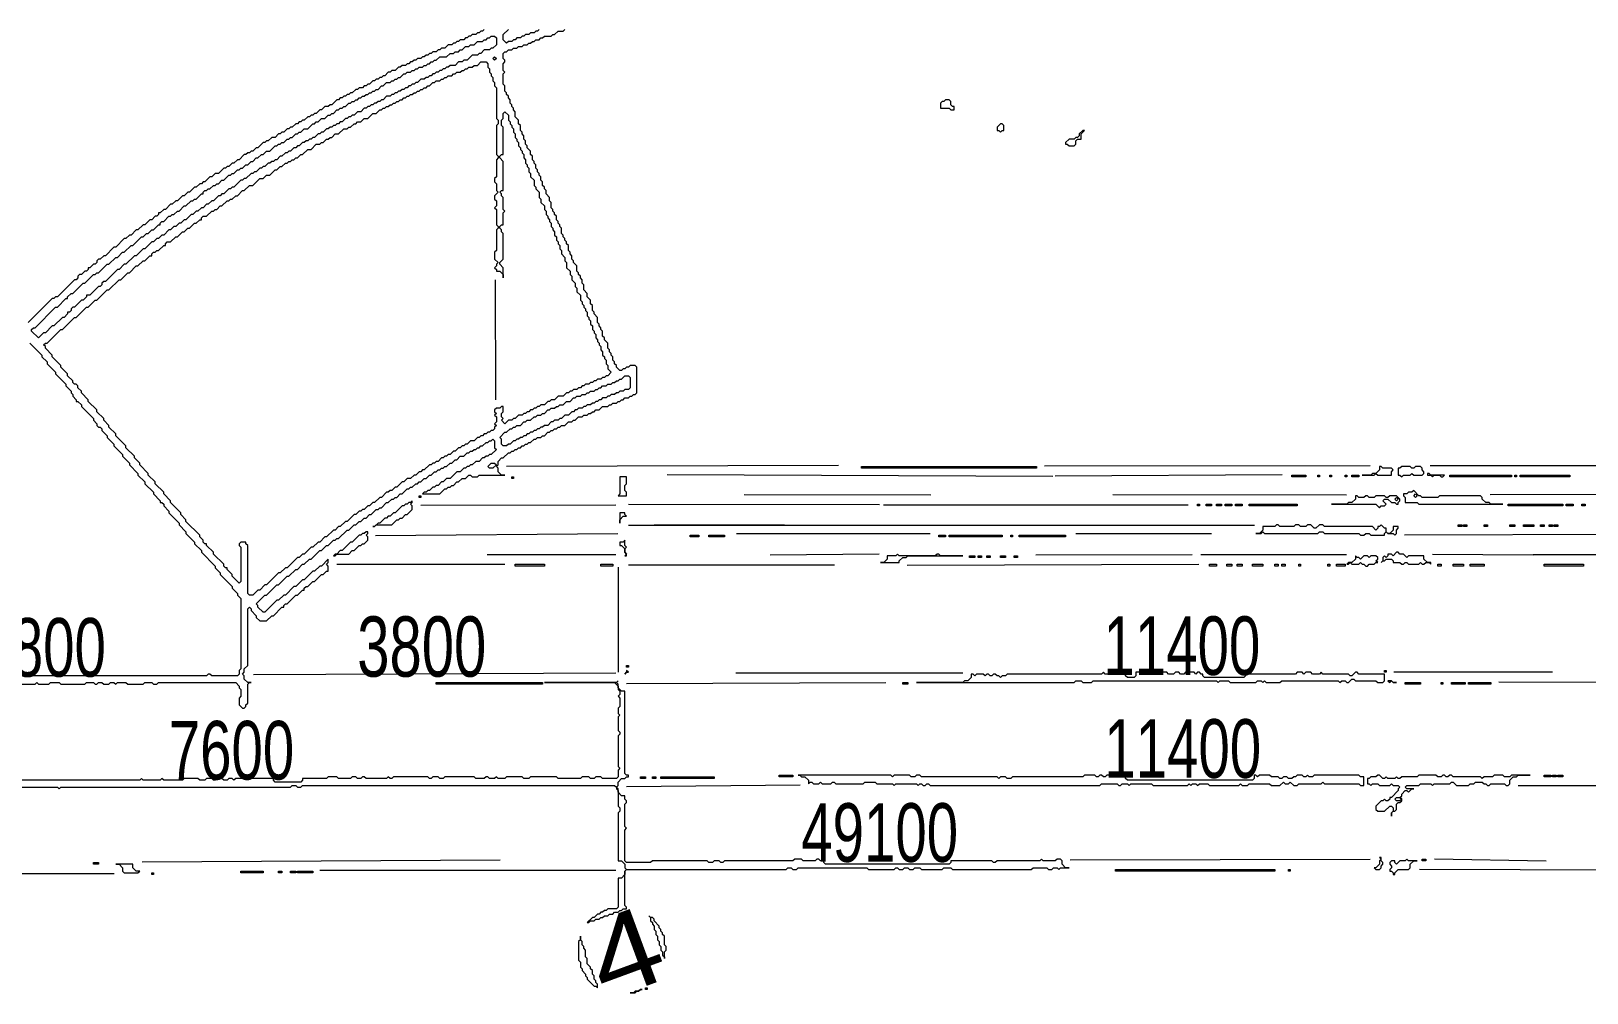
# Model space of a CAD drawing. Extents: x 25 to 4929, y 26 to 3478.
# Drawn here: x 1750 to 2657, y 514 to 1075 of the extents above; entities that cross this region are included whole.
import ezdxf

# ---------------------------------------------------------------- set-up
doc = ezdxf.new("R2010")
doc.units = 0
for name, color, linetype, lineweight in [('OCR_TEXT', 6, 'Continuous', 0), ('TRACE_CURVE', 6, 'Continuous', 0), ('TRACE_STRAIGHT', 5, 'Continuous', 0), ('TRACE_TEXT_SYMBOL', 6, 'Continuous', 0)]:
    doc.layers.add(name, color=color, linetype=linetype, lineweight=lineweight)
doc.styles.add('wqy-unicode', font='wqy-unicode.lff')

msp = doc.modelspace()

# ---------------------------------------------------------------- linework, layer by layer
at = {"layer": 'TRACE_CURVE', "color": 6}
for points in [[(2017, 1071), (2018, 1072), (2020, 1072), (2021, 1071), (2021, 1067), (2019, 1065), (2018, 1065), (2017, 1064), (2014, 1064), (2012, 1062), (2011, 1062), (2010, 1061), (2007, 1061), (2004, 1058), (2002, 1058), (2001, 1057), (1999, 1057), (1997, 1055), (1994, 1055), (1993, 1054), (1992, 1054), (1991, 1053), (1990, 1053), (1989, 1052), (1988, 1052), (1987, 1051), (1986, 1051), (1985, 1050), (1984, 1050), (1983, 1049), (1982, 1049), (1981, 1048), (1980, 1048), (1979, 1047), (1977, 1047), (1975, 1045), (1974, 1045), (1973, 1044), (1972, 1044), (1971, 1043), (1970, 1043), (1969, 1042), (1968, 1042), (1967, 1041), (1966, 1041), (1965, 1040), (1964, 1040), (1963, 1039), (1962, 1039), (1961, 1038), (1960, 1038), (1959, 1037), (1957, 1037), (1955, 1035), (1954, 1035), (1953, 1034), (1952, 1034), (1951, 1033), (1950, 1033), (1949, 1032), (1948, 1032), (1947, 1031), (1946, 1031), (1945, 1030)], [(1951, 1041), (1952, 1041), (1954, 1043), (1955, 1043), (1957, 1045), (1959, 1045), (1960, 1046), (1961, 1046), (1962, 1047), (1963, 1047), (1964, 1048), (1965, 1048), (1967, 1050), (1968, 1050), (1969, 1051), (1971, 1051), (1972, 1052), (1973, 1052), (1974, 1053), (1975, 1053), (1976, 1054), (1978, 1054), (1979, 1055), (1980, 1055), (1981, 1056), (1982, 1056), (1983, 1057), (1984, 1057), (1985, 1058), (1986, 1058), (1988, 1060), (1992, 1060), (1994, 1062), (1996, 1062), (1997, 1063), (1999, 1063), (2000, 1064), (2001, 1064), (2003, 1066), (2005, 1066), (2006, 1067), (2008, 1067), (2010, 1069), (2013, 1069), (2014, 1070), (2015, 1070), (2016, 1071), (2017, 1071)], [(2014, 1076), (2013, 1075), (2012, 1075), (2011, 1074), (2010, 1074), (2009, 1073), (2007, 1073), (2006, 1072), (2005, 1072), (2004, 1071), (2003, 1071), (2002, 1070), (2000, 1070), (1999, 1069), (1998, 1069), (1997, 1068), (1996, 1068), (1995, 1067), (1993, 1067), (1991, 1065), (1989, 1065), (1988, 1064), (1987, 1064), (1986, 1063), (1984, 1063), (1983, 1062), (1982, 1062), (1981, 1061), (1980, 1061), (1979, 1060)], [(2026, 1040), (2026, 1043), (2025, 1044), (2025, 1050), (2026, 1051), (2025, 1052), (2025, 1056), (2026, 1057), (2026, 1058), (2025, 1059), (2025, 1062), (2026, 1063), (2027, 1063), (2028, 1064), (2030, 1064), (2031, 1065), (2033, 1065), (2034, 1066), (2036, 1066), (2037, 1067), (2039, 1067), (2040, 1068), (2041, 1068), (2042, 1069), (2043, 1069), (2044, 1070), (2046, 1070), (2047, 1071), (2048, 1071), (2049, 1072), (2053, 1072), (2054, 1073), (2055, 1073), (2057, 1075), (2060, 1075), (2061, 1076)], [(2046, 1076), (2045, 1075), (2044, 1075), (2043, 1074), (2041, 1074), (2040, 1073), (2038, 1073), (2037, 1072), (2036, 1072), (2035, 1071), (2033, 1071), (2032, 1070), (2031, 1070), (2030, 1069), (2028, 1069), (2027, 1068), (2025, 1070), (2025, 1073), (2028, 1076)], [(1979, 1060), (1978, 1060), (1977, 1059), (1975, 1059), (1974, 1058), (1973, 1058), (1972, 1057), (1971, 1057), (1970, 1056), (1969, 1056), (1968, 1055), (1966, 1055), (1965, 1054), (1964, 1054), (1962, 1052), (1960, 1052), (1959, 1051), (1958, 1051), (1956, 1049), (1955, 1049), (1954, 1048), (1953, 1048), (1952, 1047), (1951, 1047), (1950, 1046), (1949, 1046), (1947, 1044), (1946, 1044), (1945, 1043), (1944, 1043), (1943, 1042), (1941, 1042), (1940, 1041), (1939, 1041), (1937, 1039), (1936, 1039), (1935, 1038), (1934, 1038), (1933, 1037), (1932, 1037), (1931, 1036), (1930, 1036), (1929, 1035), (1928, 1035), (1925, 1032), (1924, 1032), (1923, 1031), (1921, 1031), (1919, 1029), (1918, 1029), (1916, 1027), (1915, 1027), (1914, 1026), (1913, 1026), (1912, 1025), (1911, 1025), (1909, 1023), (1908, 1023), (1907, 1022), (1906, 1022), (1905, 1021), (1904, 1021), (1902, 1019), (1901, 1019)], [(1939, 1021), (1940, 1022), (1942, 1022), (1944, 1024), (1946, 1024), (1949, 1027), (1951, 1027), (1953, 1029), (1954, 1029), (1955, 1030), (1956, 1030), (1957, 1031), (1958, 1031), (1959, 1032), (1960, 1032), (1961, 1033), (1962, 1033), (1963, 1034), (1964, 1034), (1965, 1035), (1966, 1035), (1967, 1036), (1968, 1036), (1969, 1037), (1970, 1037), (1971, 1038), (1972, 1038), (1973, 1039), (1974, 1039), (1975, 1040), (1976, 1040), (1977, 1041), (1978, 1041), (1979, 1042), (1980, 1042), (1981, 1043), (1982, 1043), (1984, 1045), (1985, 1045), (1986, 1046), (1988, 1046), (1989, 1047), (1990, 1047), (1991, 1048), (1992, 1048), (1993, 1049), (1995, 1049), (1996, 1050), (1997, 1050), (1998, 1051), (2000, 1051), (2001, 1052), (2002, 1052), (2003, 1053), (2004, 1053), (2005, 1054), (2007, 1054), (2008, 1055), (2010, 1055), (2012, 1057)], [(2012, 1057), (2015, 1057), (2016, 1056), (2016, 1054), (2017, 1053), (2017, 1051), (2018, 1050), (2018, 1049), (2019, 1048), (2019, 1046), (2020, 1045), (2020, 1043), (2021, 1042), (2021, 1024), (2022, 1023), (2022, 1021), (2021, 1020), (2021, 1003), (2022, 1002), (2022, 1001), (2021, 1000), (2021, 990), (2020, 989), (2020, 987), (2021, 986), (2021, 982), (2022, 981), (2020, 979), (2020, 977), (2021, 976), (2021, 973), (2020, 972), (2021, 971), (2021, 962), (2022, 961), (2022, 960), (2021, 959), (2021, 947), (2020, 946), (2020, 942), (2022, 940), (2021, 939), (2021, 938), (2020, 937), (2021, 936), (2021, 935), (2023, 935), (2025, 933), (2025, 931), (2025, 937), (2023, 939), (2023, 940), (2025, 942), (2025, 957), (2024, 958), (2024, 959), (2023, 960), (2023, 961), (2024, 962), (2025, 962), (2025, 969), (2026, 970), (2025, 971), (2025, 978)], [(1868, 992), (1870, 994), (1871, 994), (1872, 995), (1873, 995), (1875, 997), (1876, 997), (1878, 999), (1879, 999), (1881, 1001), (1882, 1001), (1884, 1003), (1885, 1003), (1887, 1005), (1889, 1005), (1892, 1008), (1893, 1008), (1894, 1009), (1895, 1009), (1896, 1010), (1897, 1010), (1899, 1012), (1900, 1012), (1901, 1013), (1902, 1013), (1904, 1015), (1905, 1015), (1906, 1016), (1907, 1016), (1909, 1018), (1911, 1018), (1914, 1021), (1915, 1021), (1916, 1022), (1917, 1022), (1919, 1024), (1921, 1024), (1923, 1026), (1924, 1026), (1925, 1027), (1926, 1027), (1928, 1029), (1929, 1029), (1930, 1030), (1931, 1030), (1932, 1031), (1933, 1031), (1935, 1033), (1936, 1033), (1937, 1034), (1938, 1034), (1939, 1035), (1940, 1035), (1941, 1036), (1942, 1036), (1943, 1037), (1944, 1037), (1945, 1038), (1946, 1038), (1947, 1039), (1948, 1039), (1949, 1040), (1950, 1040), (1951, 1041)], [(2061, 954), (2060, 955), (2060, 956), (2059, 957), (2059, 960), (2058, 961), (2058, 962), (2057, 963), (2057, 964), (2056, 965), (2056, 967), (2055, 968), (2055, 969), (2054, 970), (2054, 971), (2053, 972), (2053, 975), (2052, 976), (2052, 978), (2050, 980), (2050, 982), (2049, 983), (2049, 984), (2048, 985), (2048, 987), (2047, 988), (2047, 990), (2046, 991), (2046, 992), (2045, 993), (2045, 994), (2044, 995), (2044, 997), (2043, 998), (2043, 999), (2042, 1000), (2042, 1002), (2041, 1003), (2041, 1005), (2039, 1007), (2039, 1008), (2038, 1009), (2038, 1011), (2037, 1012), (2037, 1014), (2036, 1015), (2036, 1016), (2035, 1017), (2035, 1020), (2034, 1021), (2034, 1023), (2032, 1025), (2032, 1028), (2031, 1029), (2031, 1030), (2030, 1031), (2030, 1032), (2029, 1033), (2029, 1035), (2028, 1036), (2028, 1037), (2027, 1038), (2027, 1039), (2026, 1040)], [(1945, 1030), (1944, 1030), (1942, 1028), (1940, 1028), (1938, 1026), (1937, 1026), (1936, 1025), (1935, 1025), (1934, 1024), (1933, 1024), (1931, 1022), (1930, 1022), (1929, 1021), (1928, 1021), (1927, 1020), (1926, 1020), (1925, 1019), (1924, 1019), (1923, 1018), (1922, 1018), (1920, 1016), (1919, 1016), (1918, 1015), (1917, 1015), (1915, 1013), (1914, 1013), (1913, 1012), (1912, 1012), (1911, 1011), (1910, 1011), (1909, 1010), (1908, 1010), (1906, 1008), (1905, 1008), (1904, 1007), (1903, 1007), (1901, 1005), (1900, 1005), (1899, 1004), (1898, 1004), (1896, 1002), (1895, 1002), (1893, 1000), (1892, 1000), (1891, 999), (1890, 999), (1889, 998), (1888, 998), (1886, 996), (1885, 996), (1884, 995), (1883, 995), (1881, 993), (1880, 993), (1879, 992), (1878, 992), (1875, 989), (1874, 989), (1873, 988), (1872, 988), (1868, 984), (1867, 984), (1866, 983), (1865, 983)], [(2025, 978), (2024, 979), (2024, 980), (2023, 981), (2024, 982), (2025, 982), (2025, 999), (2023, 1001), (2023, 1002), (2024, 1003), (2025, 1003), (2025, 1019), (2024, 1020), (2024, 1023), (2025, 1024), (2025, 1027), (2026, 1028), (2028, 1026), (2028, 1023), (2029, 1022), (2029, 1021), (2030, 1020), (2030, 1019), (2031, 1018), (2031, 1016), (2032, 1015), (2032, 1013), (2033, 1012), (2033, 1011), (2034, 1010), (2034, 1008), (2035, 1007), (2035, 1006), (2036, 1005), (2036, 1004), (2037, 1003), (2037, 1001), (2038, 1000), (2038, 998), (2039, 997), (2039, 996), (2040, 995), (2040, 993), (2041, 992), (2041, 990), (2043, 988), (2043, 985), (2044, 984), (2044, 983), (2046, 981), (2046, 978), (2047, 977), (2047, 975), (2049, 973), (2049, 971), (2050, 970), (2050, 968), (2051, 967), (2051, 966), (2052, 965), (2052, 964), (2053, 963), (2053, 961), (2054, 960)], [(1901, 1019), (1900, 1018), (1899, 1018), (1897, 1016), (1896, 1016), (1895, 1015), (1894, 1015), (1892, 1013), (1890, 1013), (1888, 1011), (1887, 1011), (1886, 1010), (1885, 1010), (1882, 1007), (1881, 1007), (1879, 1005), (1878, 1005), (1877, 1004), (1876, 1004), (1875, 1003), (1874, 1003), (1871, 1000), (1870, 1000), (1868, 998), (1867, 998), (1865, 996), (1864, 996), (1863, 995), (1862, 995), (1859, 992), (1857, 992), (1855, 990), (1854, 990), (1851, 987), (1850, 987), (1849, 986), (1848, 986), (1846, 984), (1845, 984), (1842, 981), (1841, 981), (1839, 979), (1838, 979), (1835, 976), (1834, 976), (1832, 974), (1831, 974), (1828, 971), (1827, 971), (1825, 969), (1824, 969), (1824, 968), (1823, 967), (1822, 967), (1820, 965), (1819, 965), (1816, 962), (1815, 962), (1812, 959), (1811, 959), (1808, 956), (1807, 956), (1805, 954), (1804, 954)], [(1835, 955), (1838, 958), (1839, 958), (1841, 960), (1842, 960), (1845, 963), (1846, 963), (1848, 965), (1849, 965), (1849, 966), (1850, 967), (1852, 967), (1855, 970), (1856, 970), (1857, 971), (1858, 971), (1860, 973), (1861, 973), (1864, 976), (1865, 976), (1866, 977), (1867, 977), (1869, 979), (1870, 979), (1873, 982), (1874, 982), (1877, 985), (1879, 985), (1883, 989), (1885, 989), (1887, 991), (1889, 991), (1892, 994), (1893, 994), (1895, 996), (1896, 996), (1898, 998), (1899, 998), (1900, 999), (1901, 999), (1902, 1000), (1903, 1000), (1904, 1001), (1905, 1001), (1907, 1003), (1908, 1003), (1911, 1006), (1913, 1006), (1916, 1009), (1918, 1009), (1919, 1010), (1920, 1010), (1922, 1012), (1923, 1012), (1924, 1013), (1925, 1013), (1927, 1015), (1929, 1015), (1932, 1018), (1934, 1018), (1935, 1019), (1936, 1019), (1938, 1021), (1939, 1021)], [(1750, 901), (1751, 902), (1752, 902), (1764, 914), (1765, 914), (1770, 919), (1771, 919), (1771, 920), (1773, 922), (1774, 922), (1780, 928), (1781, 928), (1786, 933), (1787, 933), (1788, 934), (1789, 934), (1794, 939), (1795, 939), (1799, 943), (1800, 943), (1803, 946), (1804, 946), (1808, 950), (1809, 950), (1814, 955), (1815, 955), (1817, 957), (1818, 957), (1820, 959), (1821, 959), (1824, 962), (1825, 962), (1825, 963), (1826, 964), (1827, 964), (1830, 967), (1831, 967), (1832, 968), (1833, 968), (1835, 970), (1836, 970), (1839, 973), (1840, 973), (1843, 976), (1844, 976), (1845, 977), (1846, 977), (1849, 980), (1850, 980), (1850, 981), (1851, 982), (1852, 982), (1853, 983), (1854, 983), (1856, 985), (1857, 985), (1858, 986), (1859, 986), (1861, 988), (1862, 988), (1865, 991), (1866, 991), (1867, 992), (1868, 992)], [(1865, 983), (1862, 980), (1861, 980), (1860, 979), (1859, 979), (1856, 976), (1855, 976), (1853, 974), (1852, 974), (1850, 972), (1849, 972), (1847, 970), (1846, 970), (1844, 968), (1843, 968), (1840, 965), (1839, 965), (1837, 963), (1836, 963), (1834, 961), (1833, 961), (1831, 959), (1830, 959), (1827, 956), (1826, 956), (1824, 954), (1823, 954), (1821, 952), (1820, 952), (1816, 948), (1815, 948), (1811, 944), (1810, 944), (1805, 939), (1804, 939), (1801, 936), (1800, 936), (1793, 929), (1792, 929), (1791, 928), (1791, 927), (1790, 926), (1789, 926), (1784, 921), (1782, 921), (1782, 920), (1780, 918), (1779, 918), (1775, 914), (1774, 914), (1773, 913), (1773, 912), (1772, 911), (1771, 911), (1771, 910), (1769, 908), (1768, 908), (1763, 903), (1762, 903), (1758, 899), (1757, 899), (1754, 896), (1750, 900), (1750, 901)], [(1804, 954), (1799, 949), (1798, 949), (1793, 944), (1792, 944), (1790, 942), (1789, 942), (1788, 941), (1788, 940), (1787, 939), (1786, 939), (1784, 937), (1783, 937), (1783, 936), (1782, 935), (1781, 935), (1779, 933), (1778, 933), (1777, 932), (1777, 931), (1776, 930), (1775, 930), (1765, 920), (1764, 920), (1763, 919), (1762, 919), (1748, 905)], [(1810, 827), (1805, 832), (1805, 833), (1799, 839), (1799, 840), (1795, 844), (1795, 845), (1792, 848), (1792, 849), (1788, 853), (1788, 854), (1783, 859), (1783, 860), (1779, 864), (1779, 865), (1777, 867), (1777, 868), (1776, 869), (1775, 869), (1774, 870), (1774, 871), (1771, 874), (1771, 875), (1767, 879), (1767, 880), (1762, 885), (1762, 886), (1758, 890), (1758, 891), (1757, 892), (1758, 893), (1759, 893), (1767, 901), (1768, 901), (1775, 908), (1776, 908), (1782, 914), (1783, 914), (1787, 918), (1788, 918), (1794, 924), (1795, 924), (1801, 930), (1802, 930), (1806, 934), (1807, 934), (1811, 938), (1812, 938), (1815, 941), (1816, 941), (1819, 944), (1820, 944), (1820, 945), (1821, 946), (1822, 946), (1823, 947), (1824, 947), (1827, 950), (1828, 950), (1828, 951), (1829, 952), (1831, 952), (1834, 955), (1835, 955)], [(2054, 960), (2054, 959), (2055, 958), (2055, 956), (2056, 955), (2056, 953), (2057, 952), (2057, 951), (2058, 950), (2058, 948), (2059, 947), (2059, 945), (2061, 943), (2061, 941), (2062, 940), (2062, 937), (2064, 935), (2064, 933), (2065, 932), (2065, 930), (2067, 928), (2067, 926), (2068, 925), (2068, 923), (2070, 921), (2070, 918), (2071, 917), (2071, 916), (2072, 915), (2072, 914), (2073, 913), (2073, 912), (2074, 911), (2074, 909), (2075, 908), (2075, 907), (2076, 906), (2076, 904), (2077, 903), (2077, 901), (2078, 900), (2078, 899), (2079, 898), (2079, 896), (2080, 895), (2080, 894), (2081, 893), (2081, 892), (2082, 891), (2082, 889), (2083, 888), (2083, 886), (2084, 885), (2084, 884), (2085, 883), (2085, 881), (2086, 880), (2086, 878), (2088, 876), (2086, 874), (2085, 874), (2084, 873), (2083, 873), (2082, 872)], [(2101, 863), (2102, 863), (2103, 864), (2103, 879), (2102, 880), (2099, 880), (2098, 879), (2097, 879), (2096, 878), (2095, 878), (2094, 877), (2093, 877), (2091, 879), (2091, 880), (2090, 881), (2090, 882), (2089, 883), (2089, 885), (2088, 886), (2088, 887), (2087, 888), (2087, 889), (2086, 890), (2086, 893), (2084, 895), (2084, 896), (2083, 897), (2083, 900), (2082, 901), (2082, 902), (2081, 903), (2081, 904), (2080, 905), (2080, 908), (2078, 910), (2078, 911), (2077, 912), (2077, 915), (2076, 916), (2076, 918), (2074, 920), (2074, 922), (2072, 924), (2072, 927), (2071, 928), (2071, 930), (2070, 931), (2070, 932), (2069, 933), (2069, 934), (2068, 935), (2068, 938), (2066, 940), (2066, 941), (2065, 942), (2065, 944), (2064, 945), (2064, 946), (2063, 947), (2063, 950), (2062, 951), (2062, 952), (2061, 953), (2061, 954)], [(1749, 893), (1756, 886), (1756, 885), (1759, 882), (1759, 881), (1764, 876), (1764, 875), (1770, 869), (1770, 868), (1773, 865), (1773, 864), (1774, 863), (1774, 862), (1776, 860), (1776, 859), (1777, 859), (1779, 857), (1779, 856), (1786, 849), (1786, 848), (1788, 846), (1788, 845), (1789, 844), (1790, 844), (1791, 843), (1791, 842), (1794, 839), (1794, 838), (1798, 834)], [(2082, 872), (2080, 872), (2079, 871), (2078, 871), (2077, 870), (2076, 870), (2075, 869), (2073, 869), (2072, 868), (2071, 868), (2070, 867), (2069, 867), (2068, 866), (2066, 866), (2065, 865), (2064, 865), (2063, 864), (2062, 864), (2060, 862), (2057, 862), (2055, 860), (2053, 860), (2052, 859), (2051, 859), (2049, 857), (2047, 857), (2046, 856), (2045, 856), (2044, 855), (2043, 855), (2042, 854), (2041, 854), (2040, 853), (2039, 853), (2038, 852), (2037, 852), (2036, 851), (2034, 851), (2032, 849), (2031, 849), (2030, 848), (2028, 848), (2026, 846), (2024, 848), (2025, 849), (2024, 850), (2024, 852), (2025, 853), (2025, 856), (2024, 856), (2023, 855), (2021, 855), (2020, 854), (2020, 853), (2021, 852), (2020, 851), (2021, 850), (2021, 847), (2020, 846), (2021, 845), (2020, 844), (2020, 843), (2019, 842), (2018, 842)], [(2025, 833), (2024, 834), (2024, 837), (2023, 838), (2026, 841), (2027, 841), (2029, 843), (2030, 843), (2031, 844), (2032, 844), (2033, 845), (2035, 845), (2037, 847), (2038, 847), (2039, 848), (2041, 848), (2043, 850), (2044, 850), (2045, 851), (2047, 851), (2048, 852), (2049, 852), (2051, 854), (2052, 854), (2053, 855), (2055, 855), (2056, 856), (2057, 856), (2058, 857), (2060, 857), (2062, 859), (2064, 859), (2066, 861), (2067, 861), (2068, 862), (2070, 862), (2071, 863), (2073, 863), (2074, 864), (2075, 864), (2076, 865), (2078, 865), (2079, 866), (2080, 866), (2081, 867), (2082, 867), (2083, 868), (2085, 868), (2086, 869), (2088, 869), (2089, 870), (2090, 870), (2091, 871), (2092, 871), (2093, 872), (2094, 872), (2096, 874)], [(2096, 874), (2098, 874), (2099, 873), (2099, 867), (2098, 866), (2096, 866), (2095, 865), (2093, 865), (2092, 864), (2091, 864), (2090, 863), (2088, 863), (2087, 862), (2086, 862), (2085, 861), (2083, 861), (2082, 860), (2081, 860), (2080, 859), (2079, 859), (2078, 858), (2077, 858), (2076, 857), (2074, 857), (2073, 856), (2072, 856), (2071, 855), (2069, 855), (2068, 854), (2067, 854), (2066, 853), (2065, 853), (2063, 851), (2061, 851), (2059, 849), (2058, 849), (2057, 848), (2055, 848), (2054, 847), (2053, 847), (2051, 845), (2049, 845), (2048, 844), (2047, 844), (2046, 843), (2045, 843), (2044, 842), (2043, 842), (2042, 841), (2041, 841), (2040, 840), (2039, 840), (2038, 839), (2037, 839), (2036, 838), (2035, 838), (2034, 837), (2033, 837), (2032, 836), (2031, 836), (2029, 834), (2028, 834), (2027, 833), (2025, 833)], [(2021, 821), (2022, 822), (2022, 824), (2024, 826), (2025, 826), (2028, 829), (2029, 829), (2030, 830), (2031, 830), (2032, 831), (2033, 831), (2034, 832), (2035, 832), (2036, 833), (2037, 833), (2038, 834), (2039, 834), (2040, 835), (2041, 835), (2043, 837), (2044, 837), (2045, 838), (2047, 838), (2048, 839), (2049, 839), (2051, 841), (2052, 841), (2053, 842), (2054, 842), (2055, 843), (2056, 843), (2057, 844), (2058, 844), (2059, 845), (2061, 845), (2063, 847), (2065, 847), (2066, 848), (2067, 848), (2069, 850), (2071, 850), (2072, 851), (2074, 851), (2075, 852), (2076, 852), (2077, 853), (2078, 853), (2079, 854), (2081, 854), (2083, 856), (2086, 856), (2087, 857), (2088, 857), (2089, 858), (2091, 858), (2092, 859), (2093, 859), (2094, 860), (2095, 860), (2096, 861), (2098, 861), (2099, 862), (2100, 862), (2101, 863)], [(2018, 842), (2017, 841), (2016, 841), (2015, 840), (2014, 840), (2013, 839), (2012, 839), (2011, 838), (2010, 838), (2008, 836), (2006, 836), (2004, 834), (2003, 834), (2002, 833), (2001, 833), (2000, 832), (1999, 832), (1997, 830), (1996, 830), (1994, 828), (1993, 828), (1992, 827), (1991, 827), (1990, 826), (1989, 826), (1987, 824), (1986, 824), (1985, 823), (1984, 823), (1983, 822), (1982, 822), (1979, 819), (1978, 819), (1977, 818), (1976, 818), (1974, 816), (1973, 816), (1971, 814), (1969, 814), (1967, 812), (1966, 812), (1963, 809), (1962, 809), (1960, 807), (1959, 807), (1958, 806), (1957, 806), (1954, 803), (1953, 803), (1950, 800), (1949, 800), (1947, 798), (1946, 798), (1944, 796), (1943, 796), (1942, 795), (1941, 795), (1939, 793), (1938, 793), (1934, 789), (1933, 789), (1930, 786), (1929, 786), (1927, 784)], [(2008, 831), (2009, 831), (2010, 832), (2011, 832), (2012, 833), (2013, 833), (2015, 835), (2016, 835), (2017, 836), (2018, 836), (2019, 837), (2020, 836), (2020, 832), (2021, 831), (2018, 828), (2017, 828), (2016, 827), (2015, 827), (2014, 826), (2013, 826), (2011, 824), (2009, 824), (2007, 822), (2006, 822), (2005, 821), (2004, 821), (2003, 820), (2002, 820), (2000, 818), (1998, 818), (1994, 814), (1992, 814), (1990, 812), (1989, 812), (1987, 810), (1986, 810), (1985, 809), (1984, 809), (1982, 807), (1981, 807), (1980, 806), (1979, 806), (1978, 805), (1988, 805), (1991, 808), (1992, 808), (1993, 809), (1994, 809), (1995, 810), (1996, 810), (1998, 812), (1999, 812), (2001, 814), (2003, 814), (2005, 816), (2006, 816), (2007, 815), (2010, 815), (2011, 816), (2026, 816), (2024, 816), (2022, 818), (2022, 820), (2021, 821)], [(1798, 834), (1798, 833), (1803, 828), (1803, 827), (1807, 823), (1807, 822), (1812, 817), (1812, 816), (1816, 812), (1816, 811), (1821, 806), (1821, 805), (1825, 801), (1825, 800), (1826, 800), (1827, 799), (1827, 798), (1830, 795), (1830, 794), (1836, 788), (1836, 787), (1840, 783), (1840, 782), (1845, 777), (1845, 776), (1849, 772), (1849, 771), (1857, 763), (1857, 762), (1860, 759), (1860, 758), (1867, 751), (1867, 750), (1870, 747), (1870, 746), (1872, 744), (1872, 703), (1871, 702), (1871, 700), (1870, 699), (1855, 699), (1854, 700), (1853, 700), (1852, 699), (1742, 699)], [(1927, 784), (1926, 784), (1922, 780), (1921, 780), (1918, 777), (1917, 777), (1914, 774), (1913, 774), (1909, 770), (1908, 770), (1906, 768), (1905, 768), (1899, 762), (1898, 762), (1895, 759), (1894, 759), (1887, 752), (1886, 752), (1883, 749), (1882, 749), (1879, 746), (1877, 746), (1876, 747), (1876, 775), (1875, 776), (1875, 777), (1872, 777), (1871, 776), (1871, 775), (1872, 774), (1872, 754), (1871, 753), (1867, 757), (1867, 758), (1864, 761), (1864, 762), (1863, 762), (1862, 763), (1862, 764), (1856, 770), (1856, 771), (1852, 775), (1852, 776), (1851, 776), (1850, 777), (1850, 778), (1848, 780), (1848, 781), (1840, 789), (1840, 790), (1837, 793), (1837, 794), (1831, 800), (1831, 801), (1827, 805), (1827, 806), (1822, 811), (1822, 812), (1818, 816), (1818, 817), (1813, 822), (1813, 823), (1810, 826), (1810, 827)], [(1909, 764), (1912, 767), (1913, 767), (1918, 772), (1919, 772), (1922, 775), (1923, 775), (1926, 778), (1927, 778), (1928, 779), (1929, 779), (1934, 784), (1935, 784), (1938, 787), (1939, 787), (1941, 789), (1942, 789), (1944, 791), (1945, 791), (1947, 793), (1948, 793), (1951, 796), (1952, 796), (1953, 797), (1954, 797), (1957, 800), (1958, 800), (1960, 802), (1961, 802), (1962, 803), (1963, 803), (1965, 805), (1966, 805), (1969, 808), (1970, 808), (1971, 809), (1972, 809), (1974, 811), (1975, 811), (1976, 812), (1977, 812), (1979, 814), (1980, 814), (1982, 816), (1983, 816), (1985, 818), (1986, 818), (1987, 819), (1988, 819), (1989, 820), (1990, 820), (1991, 821), (1992, 821), (1994, 823), (1995, 823), (1997, 825), (1998, 825), (2000, 827), (2002, 827), (2004, 829), (2005, 829), (2006, 830), (2007, 830), (2008, 831)], [(1874, 699), (1873, 700), (1874, 701), (1874, 703), (1876, 705), (1876, 738), (1877, 739), (1878, 738), (1878, 737), (1881, 734), (1881, 733), (1883, 731), (1887, 731), (1890, 734), (1891, 734), (1896, 739), (1897, 739), (1897, 740), (1898, 741), (1899, 741), (1904, 746), (1905, 746), (1908, 749), (1909, 749), (1909, 750), (1910, 751), (1911, 751), (1914, 754), (1915, 754), (1919, 758), (1920, 758), (1922, 760), (1923, 760), (1923, 763), (1922, 764), (1923, 765), (1923, 767), (1919, 763), (1918, 763), (1915, 760), (1914, 760), (1909, 755), (1908, 755), (1904, 751), (1903, 751), (1898, 746), (1897, 746), (1894, 743), (1893, 743), (1886, 736), (1885, 736), (1882, 739), (1882, 740), (1881, 741), (1886, 746), (1887, 746), (1893, 752), (1894, 752), (1899, 757), (1900, 757), (1904, 761), (1905, 761), (1908, 764), (1909, 764)], [(1657, 694), (1752, 694), (1753, 695), (1754, 694), (1760, 694), (1761, 695), (1766, 695), (1767, 694), (1781, 694), (1782, 695), (1786, 695), (1787, 694), (1788, 694), (1789, 695), (1791, 695), (1792, 694), (1795, 694), (1796, 695), (1798, 695), (1799, 694), (1800, 695), (1805, 695), (1806, 694), (1815, 694), (1816, 695), (1820, 695), (1821, 694), (1823, 694), (1824, 695), (1869, 695), (1871, 693), (1871, 692), (1872, 691), (1872, 687), (1871, 686), (1871, 682), (1873, 680), (1874, 680), (1875, 681), (1875, 682), (1876, 683), (1876, 694), (1877, 695), (1878, 695), (1876, 695), (1874, 697), (1874, 699)], [(2096, 627), (2096, 629), (2094, 629), (2092, 631), (2092, 633), (2091, 634), (2092, 635), (2092, 637), (2094, 639), (2096, 639), (2097, 640), (2098, 640), (2098, 641), (2097, 641), (2096, 642), (2096, 690), (2094, 690), (2092, 692), (2092, 694), (2091, 695), (2092, 696), (2091, 695), (2049, 695), (2090, 695), (2092, 693), (2092, 691), (2093, 690), (2093, 688), (2092, 687), (2093, 686), (2093, 681), (2092, 680), (2092, 677), (2093, 676), (2092, 675), (2092, 667), (2093, 666), (2093, 665), (2092, 664), (2092, 646), (2093, 645), (2092, 644), (2092, 640), (2091, 639), (2083, 639), (2082, 640), (2079, 640), (2078, 639), (2076, 639), (2075, 640), (2071, 640), (2070, 639), (2057, 639), (2056, 640), (2041, 640), (2040, 639), (2037, 639), (2036, 640), (2027, 640), (2026, 639), (2022, 639), (2021, 640), (2020, 639), (2017, 639)], [(2017, 639), (2016, 640), (2015, 640), (2014, 639), (2009, 639), (2008, 640), (1991, 640), (1990, 639), (1988, 639), (1987, 640), (1984, 640), (1983, 639), (1982, 639), (1981, 640), (1961, 640), (1960, 639), (1959, 639), (1958, 640), (1957, 639), (1945, 639), (1944, 640), (1943, 640), (1942, 639), (1940, 639), (1939, 640), (1937, 640), (1936, 639), (1929, 639), (1928, 640), (1923, 640), (1922, 639), (1908, 639), (1908, 638), (1907, 637), (1892, 637), (1891, 638), (1891, 639), (1869, 639), (1868, 638), (1867, 639), (1865, 639), (1864, 638), (1862, 638), (1861, 639), (1858, 639), (1857, 638), (1856, 638), (1855, 639), (1852, 639), (1851, 638), (1848, 638), (1847, 639), (1839, 639), (1838, 638), (1827, 638), (1826, 639), (1825, 638), (1815, 638), (1814, 639), (1813, 638), (1711, 638)], [(1705, 634), (1765, 634), (1766, 633), (1767, 634), (1901, 634), (1902, 635), (1904, 635), (1905, 634), (1907, 634), (1908, 635), (2090, 635), (2091, 634), (2091, 633), (2092, 632)], [(2092, 632), (2092, 623), (2093, 622), (2093, 620), (2092, 619), (2092, 591), (2094, 591), (2096, 589), (2096, 587), (2097, 586), (2096, 585), (2096, 583), (2094, 581), (2092, 581), (2092, 564), (2091, 563), (2086, 563), (2085, 562), (2084, 562), (2083, 561), (2082, 561), (2081, 560), (2080, 560), (2078, 558), (2077, 558), (2074, 555), (2075, 555), (2076, 556), (2078, 556), (2079, 557), (2081, 557), (2082, 558), (2083, 558), (2084, 559), (2086, 559), (2087, 560), (2089, 560), (2090, 561), (2092, 561), (2093, 562), (2094, 562), (2095, 563), (2097, 563), (2097, 564), (2096, 565), (2096, 585), (2097, 586), (2190, 586), (2191, 587), (2193, 587), (2194, 586), (2196, 586), (2197, 587), (2237, 587), (2238, 586), (2253, 586), (2254, 587), (2255, 587), (2256, 586), (2258, 586), (2259, 587), (2261, 587), (2262, 586), (2264, 586)], [(2264, 586), (2265, 587), (2268, 587), (2269, 586), (2281, 586), (2282, 587), (2286, 587), (2287, 586), (2333, 586), (2334, 587), (2342, 587), (2343, 586), (2345, 586), (2346, 587), (2348, 587), (2349, 586), (2350, 587), (2355, 587), (2353, 587), (2351, 589), (2351, 591), (2350, 592), (2348, 592), (2347, 591), (2340, 591), (2339, 592), (2338, 591), (2313, 591), (2312, 590), (2311, 590), (2310, 591), (2286, 591), (2286, 590), (2285, 589), (2213, 589), (2212, 590), (2212, 591), (2210, 591), (2209, 592), (2208, 592), (2207, 591), (2200, 591), (2199, 592), (2195, 592), (2194, 591), (2154, 591), (2153, 590), (2152, 590), (2151, 591), (2148, 591), (2147, 590), (2145, 590), (2144, 591), (2112, 591), (2111, 590), (2097, 590), (2096, 591), (2096, 609), (2097, 610), (2096, 611), (2096, 624), (2097, 625), (2097, 626), (2096, 627)]]:
    msp.add_lwpolyline(points, dxfattribs=at)
for points in [[(2019, 1059), (2020, 1060), (2021, 1059), (2020, 1058)], [(2018, 823), (2020, 823), (2021, 822), (2019, 820), (2017, 820), (2016, 821)]]:
    msp.add_lwpolyline(points, close=True, dxfattribs=at)
at = {"layer": 'TRACE_STRAIGHT', "color": 5}
for p, q in [((2020.23, 929.88), (2020.48, 859.87)), ((2026.87, 821.22), (2220.63, 821.74)), ((2340.62, 821.51), (2530.63, 821.65)), ((2565.63, 821.55), (2803.13, 821.71)), ((2120.62, 816.31), (2345.63, 815.45)), ((2346.87, 815.66), (2479.37, 816.39)), ((1976.88, 798.57), (2090.63, 798.75)), ((2098.12, 799.01), (2244.38, 798.78)), ((2165.62, 804.67), (2274.38, 804.6)), ((2246.87, 798.72), (2424.38, 798.66)), ((2380.62, 804.71), (2516.88, 804.54)), ((2600.62, 804.73), (2746.88, 804.93)), ((1950.62, 780.73), (2091.89, 781.91)), ((2098.12, 786.77), (2463.12, 786.77)), ((2113, 787), (2189, 787)), ((2161, 782), (2274, 782)), ((2359, 782), (2438, 782)), ((2550.62, 781.25), (2746.88, 781.77)), ((1928, 764), (2026, 764)), ((2015.62, 769.66), (2090.62, 769.66)), ((2092.23, 701.12), (2092.28, 762.38)), ((2098.13, 763.64), (2218.13, 763.73)), ((2180.62, 769.58), (2244.36, 770.08)), ((2260.63, 763.5), (2430.63, 764.11)), ((2335.62, 769.59), (2426.88, 769.74)), ((2431.88, 769.69), (2516.88, 769.78)), ((2566.87, 769.82), (2625.64, 769.45)), ((2625.63, 769.62), (2696.88, 769.81)), ((1879.37, 699.81), (2090.62, 700.7)), ((2160.62, 700.78), (2293.13, 700.76)), ((2544.38, 701.34), (2636.88, 701.34)), ((2096.88, 694.51), (2248.13, 695.12)), ((2605.62, 695.44), (2744.38, 695.1)), ((2096.89, 634.48), (2198.14, 635.3)), ((2616.87, 634.98), (2744.38, 634.8)), ((1814.37, 590.42), (2023.14, 591.52)), ((2355.62, 591.53), (2530.63, 591.98)), ((2568.1, 592.18), (2633.17, 591)), ((1721.87, 583.74), (1798.13, 583.65)), ((1918.12, 585.64), (2090.62, 585.64)), ((2559.38, 586.11), (2746.88, 585.48))]:
    msp.add_line(p, q, dxfattribs=at)
at = {"layer": 'TRACE_TEXT_SYMBOL', "color": 6}
for points in [[(2283, 1035), (2282, 1034), (2281, 1034), (2280, 1033), (2280, 1030), (2285, 1030), (2286, 1029), (2288, 1029), (2288, 1031), (2287, 1031), (2286, 1032), (2286, 1034), (2285, 1035)], [(2315, 1021), (2313, 1019), (2313, 1017), (2314, 1017), (2315, 1016), (2316, 1017), (2317, 1017), (2317, 1020), (2316, 1021)], [(2363, 1017), (2361, 1015), (2361, 1014), (2360, 1013), (2359, 1013), (2358, 1012), (2355, 1012), (2353, 1010), (2353, 1009), (2354, 1009), (2355, 1008), (2358, 1008), (2359, 1009), (2359, 1011), (2360, 1012), (2362, 1012), (2362, 1015), (2364, 1017)], [(2234, 821), (2336, 821), (2336, 820), (2234, 820)], [(2536, 821), (2536, 819), (2534, 817), (2532, 817), (2531, 816), (2526, 816), (2533, 816), (2534, 817), (2535, 816), (2543, 816), (2543, 818), (2544, 819), (2543, 820), (2538, 820), (2537, 821)], [(2549, 821), (2548, 820), (2547, 820), (2547, 816), (2548, 816), (2549, 815), (2550, 816), (2554, 816), (2555, 817), (2556, 816), (2561, 816), (2562, 817), (2562, 818), (2561, 819), (2561, 820), (2560, 821), (2557, 821), (2556, 820), (2555, 820), (2554, 821)], [(2564, 817), (2564, 816), (2566, 816), (2567, 815), (2568, 816), (2571, 816), (2572, 815), (2573, 815), (2574, 816), (2566, 816), (2565, 817)], [(2030, 815), (2031, 815), (2031, 814), (2030, 814)], [(2093, 815), (2093, 805), (2092, 804), (2097, 804), (2097, 806), (2096, 807), (2096, 810), (2097, 811), (2097, 815)], [(2485, 816), (2493, 816), (2493, 815), (2485, 815)], [(2500, 816), (2501, 816), (2501, 815), (2500, 815)], [(2507, 816), (2508, 816), (2508, 815), (2507, 815)], [(2516, 816), (2517, 816), (2517, 815), (2516, 815)], [(2520, 816), (2524, 816), (2524, 815), (2520, 815)], [(2577, 816), (2613, 816), (2613, 815), (2577, 815)], [(2615, 816), (2616, 816), (2616, 815), (2615, 815)], [(2618, 816), (2647, 816), (2647, 815), (2618, 815)], [(1972, 801), (1971, 800), (1970, 800), (1969, 799), (1968, 799), (1967, 798), (1966, 798), (1962, 794), (1961, 794), (1959, 792), (1958, 792), (1957, 791), (1956, 791), (1953, 788), (1952, 788), (1950, 786), (1949, 786), (1950, 786), (1951, 787), (1960, 787), (1963, 790), (1964, 790), (1965, 791), (1966, 791), (1968, 793), (1969, 793), (1972, 796), (1972, 798), (1971, 799), (1972, 800)], [(1976, 804), (1977, 804), (1977, 803), (1976, 803)], [(2430, 799), (2431, 799), (2431, 798), (2430, 798)], [(2435, 799), (2438, 799), (2438, 798), (2435, 798)], [(2441, 799), (2444, 799), (2444, 798), (2441, 798)], [(2446, 799), (2450, 799), (2450, 798), (2446, 798)], [(2452, 799), (2456, 799), (2456, 798), (2452, 798)], [(2460, 799), (2488, 799), (2488, 798), (2460, 798)], [(2522, 804), (2522, 802), (2520, 800), (2518, 800), (2517, 799), (2508, 799), (2534, 799), (2536, 797), (2537, 798), (2539, 798), (2540, 799), (2538, 801), (2539, 802), (2541, 802), (2543, 800), (2545, 800), (2546, 799), (2547, 799), (2547, 800), (2548, 801), (2548, 802), (2546, 804), (2542, 804), (2541, 803), (2540, 803), (2539, 804), (2534, 804), (2533, 803), (2530, 803), (2529, 804), (2528, 804), (2527, 803), (2524, 803), (2523, 804)], [(2545, 802), (2546, 803), (2547, 802), (2546, 801)], [(2556, 807), (2555, 806), (2553, 806), (2552, 805), (2550, 805), (2550, 804), (2551, 803), (2551, 800), (2558, 800), (2559, 799), (2608, 799), (2601, 799), (2600, 800), (2598, 800), (2596, 802), (2596, 803), (2595, 804), (2571, 804), (2570, 803), (2561, 803), (2560, 804), (2559, 804)], [(2556, 804), (2557, 805), (2558, 804), (2557, 803)], [(2611, 799), (2643, 799), (2643, 798), (2611, 798)], [(2645, 799), (2649, 799), (2649, 798), (2645, 798)], [(2654, 799), (2656, 799), (2656, 798), (2654, 798)], [(2093, 794), (2093, 788), (2093, 790), (2095, 792), (2097, 792), (2096, 793), (2096, 794)], [(1945, 783), (1944, 782), (1943, 782), (1942, 781), (1941, 781), (1937, 777), (1936, 777), (1931, 772), (1930, 772), (1928, 770), (1927, 770), (1926, 769), (1927, 769), (1928, 770), (1935, 770), (1937, 772), (1938, 772), (1941, 775), (1942, 775), (1943, 776), (1944, 776), (1946, 778), (1946, 780), (1945, 781), (1946, 782), (1946, 783)], [(2134, 781), (2139, 781), (2139, 780), (2134, 780)], [(2145, 781), (2154, 781), (2154, 780), (2145, 780)], [(2279, 781), (2283, 781), (2283, 780), (2279, 780)], [(2285, 781), (2316, 781), (2316, 780), (2285, 780)], [(2321, 781), (2322, 781), (2322, 780), (2321, 780)], [(2326, 781), (2353, 781), (2353, 780), (2326, 780)], [(2476, 787), (2475, 786), (2468, 786), (2468, 784), (2466, 782), (2464, 782), (2467, 782), (2468, 783), (2469, 782), (2500, 782), (2501, 783), (2503, 783), (2504, 782), (2524, 782), (2525, 781), (2527, 781), (2528, 782), (2530, 782), (2531, 781), (2539, 781), (2539, 782), (2540, 783), (2541, 782), (2544, 782), (2545, 781), (2546, 782), (2546, 784), (2547, 785), (2547, 786), (2544, 786), (2544, 784), (2542, 782), (2541, 782), (2540, 783), (2540, 785), (2539, 785), (2537, 787), (2536, 786), (2535, 786), (2535, 785), (2534, 784), (2532, 786), (2504, 786), (2503, 787), (2501, 787), (2499, 785), (2498, 785), (2496, 787), (2494, 787), (2493, 786), (2490, 786), (2489, 787), (2487, 787), (2486, 786), (2478, 786), (2477, 787)], [(2582, 787), (2584, 787), (2584, 786), (2582, 786)], [(2585, 787), (2587, 787), (2587, 786), (2585, 786)], [(2597, 787), (2599, 787), (2599, 786), (2597, 786)], [(2612, 787), (2615, 787), (2615, 786), (2612, 786)], [(2620, 787), (2626, 787), (2626, 786), (2620, 786)], [(2630, 787), (2632, 787), (2632, 786), (2630, 786)], [(2635, 787), (2637, 787), (2637, 786), (2635, 786)], [(2638, 787), (2640, 787), (2640, 786), (2638, 786)], [(2096, 778), (2095, 777), (2093, 777), (2093, 775), (2094, 775), (2096, 773), (2096, 771), (2097, 770), (2096, 769), (2097, 769), (2097, 770), (2096, 771), (2096, 773), (2097, 774), (2096, 775)], [(2032, 764), (2049, 764), (2049, 763), (2032, 763)], [(2082, 764), (2089, 764), (2089, 763), (2082, 763)], [(2255, 770), (2254, 769), (2249, 769), (2249, 767), (2247, 765), (2245, 765), (2256, 765), (2256, 766), (2258, 768), (2260, 768), (2261, 769), (2293, 769), (2280, 769), (2279, 770), (2278, 770), (2277, 769), (2256, 769)], [(2297, 769), (2300, 769), (2300, 768), (2297, 768)], [(2302, 769), (2304, 769), (2304, 768), (2302, 768)], [(2307, 769), (2309, 769), (2309, 768), (2307, 768)], [(2315, 769), (2318, 769), (2318, 768), (2315, 768)], [(2323, 769), (2325, 769), (2325, 768), (2323, 768)], [(2437, 764), (2441, 764), (2441, 763), (2437, 763)], [(2447, 764), (2450, 764), (2450, 763), (2447, 763)], [(2453, 764), (2456, 764), (2456, 763), (2453, 763)], [(2462, 764), (2468, 764), (2468, 763), (2462, 763)], [(2475, 764), (2477, 764), (2477, 763), (2475, 763)], [(2479, 764), (2481, 764), (2481, 763), (2479, 763)], [(2489, 764), (2490, 764), (2490, 763), (2489, 763)], [(2506, 764), (2507, 764), (2507, 763), (2506, 763)], [(2511, 764), (2516, 764), (2516, 763), (2511, 763)], [(2522, 769), (2522, 767), (2520, 765), (2518, 765), (2517, 764), (2518, 764), (2519, 765), (2520, 764), (2524, 764), (2525, 765), (2526, 764), (2527, 764), (2528, 763), (2529, 763), (2530, 764), (2533, 764), (2534, 765), (2535, 765), (2534, 766), (2535, 767), (2535, 768), (2534, 769), (2531, 769), (2530, 768), (2529, 769), (2527, 769), (2525, 767), (2524, 768), (2523, 768)], [(2546, 771), (2544, 769), (2543, 770), (2541, 770), (2541, 769), (2540, 768), (2539, 769), (2538, 768), (2538, 766), (2537, 765), (2538, 766), (2539, 766), (2540, 767), (2543, 767), (2544, 766), (2544, 765), (2548, 765), (2549, 764), (2550, 764), (2551, 765), (2552, 765), (2553, 764), (2559, 764), (2560, 765), (2561, 764), (2562, 764), (2563, 765), (2565, 765), (2566, 764), (2566, 765), (2564, 765), (2562, 767), (2562, 769), (2553, 769), (2552, 768), (2550, 770), (2548, 770), (2547, 771)], [(2570, 764), (2572, 764), (2572, 763), (2570, 763)], [(2579, 764), (2585, 764), (2585, 763), (2579, 763)], [(2589, 764), (2597, 764), (2597, 763), (2589, 763)], [(2632, 764), (2655, 764), (2655, 763), (2632, 763)], [(2097, 702), (2097, 701), (2096, 700), (2097, 701), (2098, 701)], [(2097, 705), (2098, 705), (2098, 704), (2097, 704)], [(2539, 702), (2540, 702), (2540, 701), (2539, 701)], [(1986, 695), (2048, 695), (2048, 694), (1986, 694)], [(2258, 695), (2261, 695), (2261, 694), (2258, 694)], [(2541, 696), (2542, 695), (2543, 696), (2544, 695), (2546, 695), (2544, 695), (2543, 696)], [(2551, 695), (2560, 695), (2560, 694), (2551, 694)], [(2572, 695), (2573, 695), (2573, 694), (2572, 694)], [(2578, 695), (2586, 695), (2586, 694), (2578, 694)], [(2588, 695), (2601, 695), (2601, 694), (2588, 694)], [(2105, 640), (2108, 640), (2108, 639), (2105, 639)], [(2112, 640), (2114, 640), (2114, 639), (2112, 639)], [(2117, 640), (2148, 640), (2148, 639), (2117, 639)], [(2186, 641), (2194, 641), (2194, 640), (2186, 640)], [(2632, 641), (2636, 641), (2636, 640), (2632, 640)], [(2637, 641), (2639, 641), (2639, 640), (2637, 640)], [(2640, 641), (2643, 641), (2643, 640), (2640, 640)], [(2545, 627), (2546, 628), (2548, 628), (2549, 627), (2548, 626), (2546, 626)], [(1786, 590), (1789, 590), (1789, 589), (1786, 589)], [(2536, 593), (2537, 592), (2536, 591), (2536, 589), (2534, 587), (2533, 587), (2534, 586), (2536, 586), (2537, 587), (2537, 588), (2538, 589), (2538, 590), (2537, 591), (2537, 593)], [(2552, 592), (2551, 591), (2548, 591), (2546, 589), (2545, 590), (2545, 591), (2543, 591), (2542, 590), (2542, 589), (2543, 588), (2543, 587), (2542, 586), (2542, 585), (2543, 585), (2544, 584), (2544, 583), (2545, 583), (2545, 584), (2547, 586), (2553, 586), (2554, 587), (2554, 589), (2556, 591), (2558, 591), (2553, 591)], [(2561, 592), (2563, 592), (2563, 591), (2561, 591)], [(1799, 589), (1801, 589), (1803, 587), (1803, 585), (1804, 584), (1812, 584), (1813, 585), (1811, 585), (1809, 587), (1809, 589)], [(1820, 584), (1821, 584), (1821, 583), (1820, 583)], [(1872, 585), (1885, 585), (1885, 584), (1872, 584)], [(1894, 585), (1896, 585), (1896, 584), (1894, 584)], [(1901, 585), (1904, 585), (1904, 584), (1901, 584)], [(1905, 585), (1914, 585), (1914, 584), (1905, 584)], [(2382, 586), (2475, 586), (2475, 585), (2382, 585)], [(2483, 586), (2484, 586), (2484, 585), (2483, 585)], [(2110, 559), (2111, 558), (2111, 556), (2112, 555), (2112, 554), (2113, 553), (2113, 551), (2114, 550), (2114, 548), (2115, 547), (2115, 545), (2116, 544), (2116, 542), (2117, 541), (2117, 539), (2118, 538), (2118, 536), (2119, 535), (2119, 534), (2119, 538), (2120, 539), (2120, 541), (2119, 542), (2119, 547), (2118, 548), (2118, 549), (2117, 550), (2117, 551), (2116, 552), (2116, 553), (2113, 556), (2113, 557), (2112, 558), (2111, 558)], [(2070, 547), (2070, 545), (2069, 544), (2069, 533), (2070, 532), (2070, 529), (2071, 528), (2071, 527), (2073, 525), (2073, 524), (2074, 523), (2074, 522), (2078, 518), (2079, 518), (2080, 517), (2080, 519), (2079, 520), (2079, 521), (2078, 522), (2078, 524), (2077, 525), (2077, 527), (2076, 528), (2076, 529), (2074, 531), (2074, 534), (2073, 535), (2073, 539), (2072, 540), (2072, 541), (2071, 542), (2071, 544), (2070, 545)], [(2105, 516), (2104, 515), (2102, 515), (2101, 514), (2099, 514), (2102, 514), (2103, 515), (2104, 515), (2105, 516), (2106, 516)], [(2108, 517), (2109, 517), (2109, 516), (2108, 516)]]:
    msp.add_lwpolyline(points, close=True, dxfattribs=at)
for points in [[(2375, 701), (2374, 700), (2319, 700), (2318, 699), (2316, 699), (2315, 698), (2314, 699), (2313, 699), (2312, 700), (2311, 700), (2310, 699), (2309, 699), (2308, 700), (2307, 700), (2306, 699), (2305, 700), (2301, 700), (2300, 699), (2299, 700), (2298, 700), (2298, 698), (2296, 696), (2294, 696), (2293, 695), (2266, 695), (2358, 695), (2359, 696), (2362, 696), (2363, 695), (2368, 695), (2369, 696), (2441, 696), (2442, 695), (2443, 696), (2448, 696), (2449, 695), (2464, 695), (2465, 696), (2467, 696), (2468, 695), (2469, 696), (2470, 695), (2478, 695), (2479, 696), (2512, 696), (2513, 695), (2514, 696), (2516, 696), (2517, 695), (2518, 695), (2520, 697), (2521, 697), (2522, 696), (2534, 696), (2535, 695), (2538, 695), (2539, 696), (2539, 700), (2524, 700), (2523, 701), (2522, 701), (2520, 699), (2519, 699), (2518, 700)], [(2518, 700), (2503, 700), (2502, 701), (2501, 700), (2497, 700), (2496, 701), (2493, 701), (2492, 700), (2491, 701), (2488, 701), (2487, 700), (2458, 700), (2458, 699), (2457, 698), (2434, 698), (2433, 699), (2433, 700), (2432, 700), (2431, 701), (2430, 701), (2429, 700), (2428, 701), (2423, 701), (2422, 700), (2420, 700), (2419, 701), (2417, 701), (2416, 700), (2413, 700), (2412, 701), (2403, 701), (2402, 700), (2401, 700), (2400, 701), (2394, 701), (2394, 699), (2393, 698), (2389, 698), (2388, 699), (2388, 700), (2382, 700), (2381, 701), (2379, 701), (2378, 700), (2376, 700), (2375, 701)], [(2197, 641), (2198, 641), (2199, 640), (2201, 640), (2203, 638), (2203, 636), (2204, 637), (2205, 637), (2206, 636), (2209, 636), (2210, 637), (2211, 636), (2216, 636), (2217, 637), (2218, 637), (2219, 636), (2235, 636), (2236, 637), (2242, 637), (2243, 636), (2252, 636), (2253, 635), (2254, 636), (2266, 636), (2267, 635), (2268, 636), (2269, 636), (2270, 635), (2271, 635), (2272, 636), (2273, 636), (2274, 635), (2373, 635), (2374, 636), (2383, 636), (2384, 635), (2385, 635), (2386, 636), (2389, 636), (2390, 635), (2391, 636), (2403, 636), (2404, 635), (2424, 635), (2425, 636), (2426, 635), (2427, 636), (2429, 636), (2430, 635), (2431, 636), (2436, 636), (2437, 635), (2454, 635), (2455, 636), (2456, 635), (2459, 635), (2460, 636), (2472, 636), (2473, 635), (2478, 635), (2480, 637), (2481, 636), (2483, 636), (2484, 637)], [(2265, 640), (2263, 640), (2262, 641), (2253, 641), (2252, 640), (2251, 641), (2197, 641)], [(2484, 637), (2486, 635), (2488, 635), (2489, 636), (2502, 636), (2503, 637), (2504, 636), (2524, 636), (2525, 635), (2527, 635), (2527, 640), (2525, 640), (2524, 641), (2498, 641), (2497, 640), (2495, 640), (2494, 641), (2493, 640), (2492, 640), (2491, 641), (2488, 641), (2487, 640), (2486, 640), (2485, 639), (2483, 639), (2482, 640), (2480, 640), (2479, 639), (2478, 639), (2477, 640), (2473, 640), (2472, 641), (2466, 641), (2465, 640), (2464, 641), (2463, 641), (2463, 639), (2462, 638), (2389, 638), (2388, 639), (2388, 640), (2381, 640), (2380, 641), (2377, 641), (2376, 640), (2375, 640), (2374, 641), (2373, 641), (2372, 640), (2371, 640), (2370, 641), (2364, 641), (2363, 640), (2322, 640), (2321, 639), (2319, 639), (2318, 640), (2315, 640), (2314, 639), (2313, 640), (2269, 640), (2268, 641), (2266, 641), (2265, 640)], [(2535, 641), (2534, 640), (2531, 640), (2530, 639), (2529, 639), (2529, 636), (2530, 636), (2531, 635), (2532, 636), (2535, 636), (2536, 635), (2542, 635), (2543, 636), (2544, 635), (2547, 635), (2548, 634), (2547, 633), (2547, 632), (2543, 628), (2542, 628), (2542, 627), (2541, 626), (2540, 626), (2539, 627), (2538, 626), (2537, 626), (2534, 623), (2534, 621), (2535, 620), (2539, 620), (2542, 623), (2543, 623), (2544, 622), (2544, 620), (2543, 619), (2543, 617), (2543, 619), (2544, 620), (2545, 620), (2546, 621), (2546, 624), (2547, 625), (2548, 625), (2549, 626), (2549, 627), (2548, 628), (2549, 629), (2549, 630), (2551, 632), (2552, 632), (2553, 631), (2555, 633), (2556, 633), (2552, 633), (2551, 634), (2552, 635), (2559, 635), (2560, 636), (2566, 636), (2567, 635), (2568, 636), (2577, 636), (2578, 637), (2579, 637)], [(2579, 637), (2581, 635), (2588, 635), (2589, 636), (2591, 636), (2592, 637), (2596, 637), (2597, 636), (2598, 636), (2599, 635), (2600, 635), (2601, 636), (2609, 636), (2610, 635), (2611, 635), (2612, 636), (2612, 638), (2614, 640), (2616, 640), (2617, 641), (2624, 641), (2613, 641), (2612, 640), (2609, 640), (2608, 641), (2603, 641), (2602, 640), (2597, 640), (2596, 639), (2595, 640), (2579, 640), (2578, 641), (2577, 641), (2576, 640), (2575, 640), (2574, 641), (2573, 641), (2572, 640), (2570, 640), (2569, 641), (2559, 641), (2558, 640), (2549, 640), (2548, 639), (2547, 639), (2546, 640), (2545, 639), (2541, 639), (2540, 640), (2539, 639), (2538, 639), (2536, 641), (2535, 641)]]:
    msp.add_lwpolyline(points, dxfattribs=at)

# ---------------------------------------------------------------- texts
at = {"layer": 'OCR_TEXT', "color": 6, "style": 'wqy-unicode', "width": 0.72}
for s, height, p in [('3800', 34.165, (1720.12, 698.46)), ('3800', 35.141, (1939.88, 698.47)), ('11400', 34.165, (2375.08, 699.46)), ('7600', 34.165, (1829.95, 638.46)), ('11400', 34.165, (2375.58, 639.46)), ('49100', 34.165, (2198.83, 590.46))]:
    msp.add_text(s, height=height, dxfattribs=at).set_placement(p)
at = {"layer": 'OCR_TEXT', "color": 6, "style": 'wqy-unicode', "width": 1.226956}
msp.add_text('4', height=45.49, rotation=20.22486, dxfattribs=at).set_placement((2084.37, 509.13))

doc.saveas('drawing.dxf')
